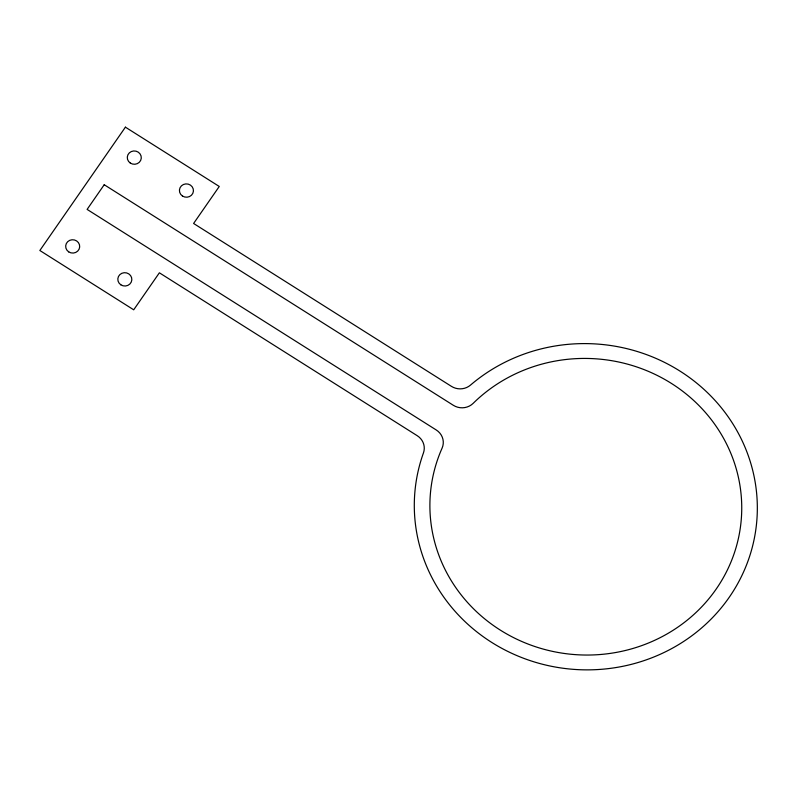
<?xml version="1.0" encoding="UTF-8"?>
<svg xmlns="http://www.w3.org/2000/svg" width="797" height="797" viewBox="0 0 797 797"><rect width="100%" height="100%" fill="white"/><g stroke="black" fill="none" stroke-linecap="round" stroke-linejoin="round"><path stroke-width="1.2" d="M125.408 127.161L39.85 250.497L133.707 309.804L159.38 272.803L417.239 435.71A15.601 14.824 4.5 0 1 423.446 452.935A171.574 163.086 4.5 0 0 590.447 669.839A171.574 163.086 4.5 0 0 744.966 447.107A171.574 163.086 4.5 0 0 470.499 385.1A15.601 14.824 4.5 0 1 451.461 386.376L193.601 223.469L219.265 186.468L125.408 127.161M104.218 184.735L87.112 209.402L436.258 429.981A15.601 14.824 4.5 0 1 442.076 448.173A155.973 148.262 4.5 0 0 586.403 655.044A155.973 148.262 4.5 0 0 729.106 449.329A155.973 148.262 4.5 0 0 473.189 403.322A15.601 14.824 4.5 0 1 453.363 405.314L104.218 184.735M130.3 163.066A7.024 6.675 4.5 0 0 141.278 158.204A7.024 6.675 4.5 0 0 131.286 151.56A7.024 6.675 4.5 0 0 130.3 163.066M68.701 251.872A7.024 6.675 4.5 0 0 79.68 247A7.024 6.675 4.5 0 0 69.678 240.355A7.024 6.675 4.5 0 0 68.701 251.872M120.845 284.818A7.024 6.675 4.5 0 0 131.824 279.946A7.024 6.675 4.5 0 0 121.821 273.301A7.024 6.675 4.5 0 0 120.845 284.818M182.443 196.012A7.024 6.675 4.5 0 0 193.422 191.15A7.024 6.675 4.5 0 0 183.43 184.496A7.024 6.675 4.5 0 0 182.443 196.012"/></g></svg>
